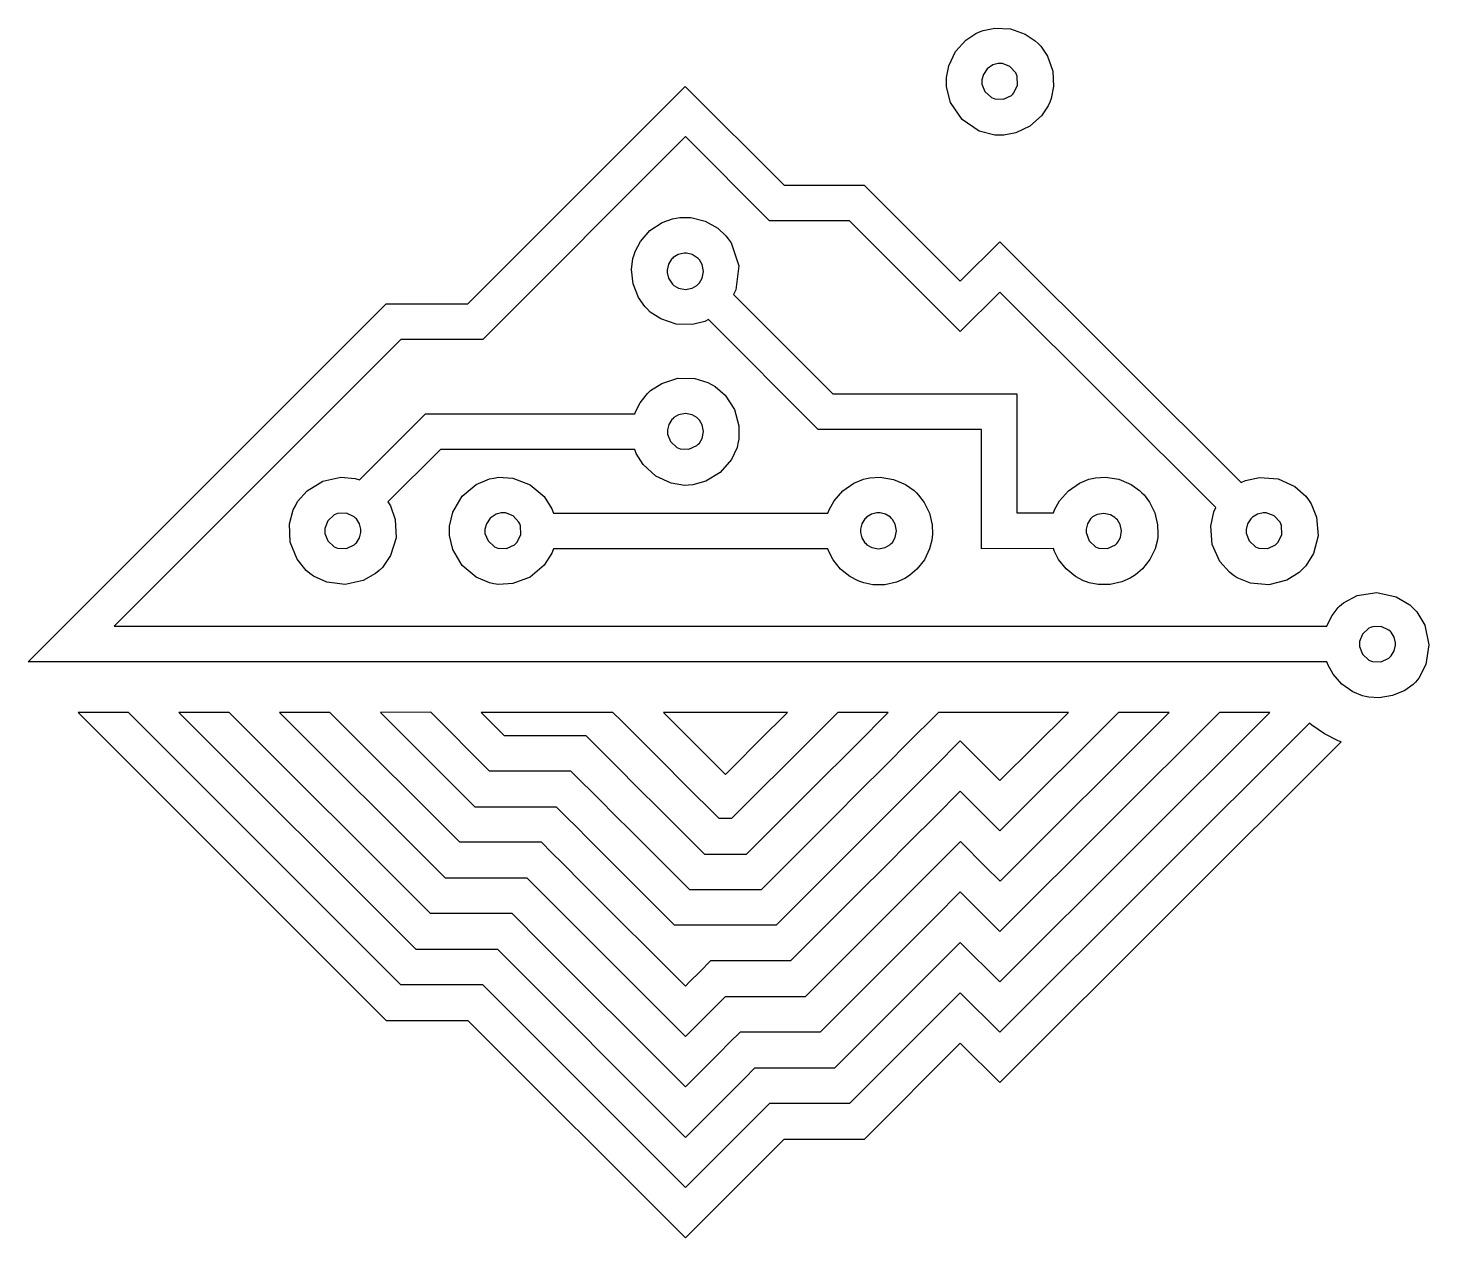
# Model space of a CAD drawing. Extents: x 0 to 5.98, y 0.01 to 5.17.
import ezdxf

# ---------------------------------------------------------------- set-up
doc = ezdxf.new("R2010")
doc.units = 0
doc.layers.get('0').update_dxf_attribs({"linetype": 'CONTINUOUS'})

msp = doc.modelspace()

# ---------------------------------------------------------------- linework, layer by layer
at = {"color": 0}
for points in [[(3.91732, 4.93793), (3.91732, 4.95475), (3.92736, 5.00515), (3.95589, 5.06526), (4.00049, 5.11464), (4.04324, 5.14324), (4.05875, 5.14963), (4.07428, 5.15608), (4.12468, 5.16607), (4.19114, 5.16271), (4.25385, 5.1404), (4.2966, 5.11182), (4.30849, 5.09993), (4.32032, 5.08811), (4.34885, 5.04536), (4.37121, 4.98264), (4.37457, 4.91618), (4.36458, 4.86572), (4.35818, 4.85021), (4.35172, 4.83469), (4.32314, 4.79199), (4.27376, 4.7474), (4.21365, 4.71886), (4.16325, 4.70876), (4.14649, 4.70876), (4.12414, 4.70876), (4.05724, 4.72678), (3.98443, 4.77593), (3.93528, 4.84874), (3.91732, 4.91564), (3.91732, 4.93793)], [(4.06917, 4.93793), (4.06917, 4.92731), (4.08208, 4.89524), (4.10943, 4.8699), (4.11664, 4.86692), (4.12381, 4.86393), (4.16103, 4.86253), (4.19488, 4.8781), (4.20042, 4.88357), (4.20589, 4.88911), (4.2214, 4.92296), (4.22, 4.96018), (4.21707, 4.96733), (4.21408, 4.97456), (4.18875, 5.00185), (4.15668, 5.01481), (4.14606, 5.01481), (4.13857, 5.01481), (4.1161, 5.00879), (4.09169, 4.99229), (4.07519, 4.96789), (4.06917, 4.94542), (4.06917, 4.93793)], [(5.91835, 2.37696), (5.90821, 2.36681), (5.8725, 2.34142), (5.8201, 2.31879), (5.76367, 2.30985), (5.71994, 2.31228), (5.70594, 2.31543), (5.69189, 2.31862), (5.65147, 2.33539), (5.60449, 2.36783), (5.567, 2.41097), (5.54585, 2.44928), (5.54113, 2.46283), (0, 2.46283), (0.131565, 2.59353), (1.5274, 3.98936), (1.87554, 3.98936), (2.80354, 4.91737), (3.22542, 4.4955), (3.56717, 4.4955), (3.977, 4.08626), (4.14551, 4.25478), (5.17513, 3.22771), (5.19314, 3.23639), (5.25353, 3.2494), (5.33231, 3.243), (5.40424, 3.21029), (5.45068, 3.1696), (5.46224, 3.15321), (5.47379, 3.13687), (5.49675, 3.07958), (5.50358, 3.00082), (5.48346, 2.92437), (5.45107, 2.87181), (5.4369, 2.85764), (5.42275, 2.84353), (5.37007, 2.81131), (5.29357, 2.79135), (5.21479, 2.79844), (5.15756, 2.82161), (5.14128, 2.83317), (5.12494, 2.84478), (5.08431, 2.89133), (5.05186, 2.96338), (5.04568, 3.04221), (5.05886, 3.10249), (5.0676, 3.1205), (4.14561, 4.04021), (3.977, 3.87147), (3.50478, 4.34375), (3.16303, 4.34375), (2.80404, 4.70313), (1.93946, 3.838), (1.59082, 3.838), (0.367622, 2.61469), (5.54113, 2.61469), (5.54389, 2.62278), (5.56304, 2.66064), (5.58871, 2.6945), (5.59478, 2.70053), (5.61083, 2.71485), (5.67008, 2.74522), (5.75379, 2.7584), (5.83658, 2.74035), (5.89399, 2.70654), (5.90918, 2.69135), (5.92432, 2.67622), (5.95811, 2.61882), (5.97618, 2.53603), (5.963, 2.45231), (5.93261, 2.39301), (5.91835, 2.37696)], [(4.06728, 2.94553), (4.06728, 3.45383), (3.37125, 3.45383), (2.9025, 3.92258), (2.88672, 3.91499), (2.83453, 3.90213), (2.76519, 3.90326), (2.69937, 3.92518), (2.65446, 3.95458), (2.64208, 3.96696), (2.63097, 3.97797), (2.60379, 4.01719), (2.581, 4.07487), (2.57443, 4.1365), (2.58029, 4.18381), (2.58501, 4.19868), (2.58968, 4.2136), (2.61208, 4.25569), (2.65283, 4.30236), (2.70464, 4.33643), (2.7494, 4.35292), (2.76481, 4.35553), (2.78017, 4.35818), (2.82785, 4.35753), (2.88807, 4.34267), (2.94206, 4.31222), (2.97715, 4.28), (2.9866, 4.26747), (2.99946, 4.25032), (3.03157, 4.15201), (3.01921, 4.04932), (3.00988, 4.03), (3.43375, 3.60612), (4.21875, 3.60612), (4.21875, 3.09825), (4.37418, 3.09825), (4.37896, 3.11182), (4.40028, 3.1499), (4.43782, 3.19276), (4.48486, 3.22504), (4.52528, 3.24175), (4.53928, 3.2449), (4.55322, 3.2481), (4.59685, 3.25054), (4.65321, 3.24175), (4.70562, 3.2194), (4.74138, 3.19422), (4.75157, 3.18408), (4.76074, 3.17507), (4.78418, 3.14382), (4.80675, 3.09782), (4.81847, 3.0479), (4.82021, 3.00885), (4.81885, 2.99604), (4.81743, 2.98329), (4.80746, 2.94547), (4.78537, 2.89925), (4.75358, 2.8591), (4.72396, 2.83356), (4.71311, 2.82667), (4.70221, 2.81982), (4.66639, 2.80419), (4.61643, 2.79286), (4.56515, 2.79286), (4.52675, 2.80024), (4.51465, 2.80447), (4.5025, 2.80875), (4.46799, 2.82721), (4.42811, 2.85932), (4.39638, 2.89953), (4.37831, 2.93419), (4.37418, 2.94635), (4.06728, 2.94553)], [(2.85856, 4.18272), (2.85499, 4.18647), (2.83356, 4.20003), (2.80903, 4.20622), (2.80387, 4.20622), (2.79872, 4.20628), (2.77403, 4.20053), (2.75244, 4.18739), (2.74881, 4.18371), (2.74511, 4.18007), (2.73199, 4.15842), (2.72624, 4.13379), (2.72629, 4.12858), (2.72635, 4.12343), (2.73258, 4.0989), (2.74615, 4.07753), (2.74989, 4.07394), (2.75515, 4.06868), (2.77533, 4.05713), (2.80425, 4.05149), (2.83317, 4.05713), (2.85335, 4.06868), (2.85867, 4.07394), (2.86393, 4.07926), (2.87543, 4.09944), (2.88103, 4.12836), (2.87537, 4.15733), (2.86382, 4.17746), (2.85856, 4.18272)], [(1.75917, 3.36908), (1.53554, 3.1454), (1.54628, 3.12869), (1.56662, 3.07069), (1.57004, 2.99208), (1.54676, 2.91694), (1.51232, 2.866), (1.49767, 2.85254), (1.48296, 2.83908), (1.42925, 2.80925), (1.35238, 2.79249), (1.27436, 2.80274), (1.21837, 2.82796), (1.20264, 2.84011), (1.18685, 2.85232), (1.14827, 2.90018), (1.11876, 2.97314), (1.11556, 3.05176), (1.13102, 3.11122), (1.14035, 3.12879), (1.14963, 3.14643), (1.19027, 3.19254), (1.25711, 3.23406), (1.33409, 3.25049), (1.39535, 3.24539), (1.41428, 3.23915), (1.69624, 3.52115), (2.58876, 3.52115), (2.59153, 3.52924), (2.61079, 3.56717), (2.6365, 3.60097), (2.64258, 3.60699), (2.65554, 3.62001), (2.70301, 3.65056), (2.77246, 3.67215), (2.84517, 3.6709), (2.89936, 3.65489), (2.91547, 3.646), (2.93153, 3.63715), (2.97401, 3.59999), (3.01394, 3.53922), (3.03288, 3.46903), (3.0325, 3.41254), (3.02849, 3.39458), (3.02442, 3.37668), (3.00043, 3.32557), (2.95307, 3.2704), (2.89085, 3.23281), (2.83649, 3.21756), (2.81814, 3.21647), (2.79975, 3.21544), (2.74403, 3.22433), (2.6779, 3.25456), (2.62451, 3.30393), (2.59483, 3.35194), (2.58876, 3.36925), (1.75917, 3.36908)], [(2.72738, 3.44499), (2.72738, 3.43431), (2.74035, 3.40224), (2.76768, 3.3769), (2.7749, 3.37392), (2.78207, 3.37099), (2.81939, 3.36963), (2.85325, 3.38525), (2.85872, 3.39074), (2.86399, 3.39606), (2.8756, 3.41618), (2.88118, 3.44504), (2.8756, 3.47396), (2.86399, 3.49408), (2.85872, 3.49935), (2.8534, 3.50467), (2.83328, 3.51628), (2.80442, 3.52186), (2.7755, 3.51628), (2.75537, 3.50467), (2.75011, 3.49935), (2.74642, 3.49582), (2.73318, 3.4745), (2.72726, 3.45236), (2.72726, 3.44499), (2.72738, 3.44499)], [(1.79753, 3.02149), (1.79753, 3.04139), (1.81179, 3.10101), (1.8514, 3.16883), (1.91157, 3.21929), (1.96799, 3.24337), (1.98762, 3.24669), (2.00722, 3.25006), (2.06842, 3.2461), (2.14193, 3.21847), (2.20182, 3.16769), (2.23514, 3.11615), (2.24175, 3.09739), (3.41237, 3.09739), (3.4171, 3.11094), (3.43832, 3.14925), (3.47586, 3.19228), (3.52285, 3.22467), (3.56326, 3.24137), (3.57731, 3.24451), (3.59131, 3.24772), (3.63499, 3.25011), (3.6914, 3.24126), (3.74382, 3.21875), (3.77951, 3.19342), (3.78971, 3.18321), (3.79889, 3.17421), (3.82238, 3.14296), (3.84494, 3.09694), (3.85678, 3.0471), (3.85851, 3.00803), (3.85715, 2.99517), (3.85574, 2.98242), (3.84576, 2.94461), (3.82368, 2.89833), (3.79189, 2.85818), (3.76232, 2.83257), (3.75142, 2.82568), (3.7405, 2.81885), (3.70464, 2.80317), (3.65468, 2.79183), (3.6034, 2.79189), (3.565, 2.79926), (3.5529, 2.8035), (3.54075, 2.80783), (3.50624, 2.82622), (3.46636, 2.8584), (3.43457, 2.89865), (3.4165, 2.93338), (3.41237, 2.94553), (2.24175, 2.94553), (2.23514, 2.92681), (2.20182, 2.87528), (2.14193, 2.82449), (2.06842, 2.79688), (2.00722, 2.79292), (1.98762, 2.79622), (1.96799, 2.79958), (1.91157, 2.82368), (1.8514, 2.87414), (1.81179, 2.94194), (1.79753, 3.00163), (1.79753, 3.02149)], [(1.39729, 3.07585), (1.39176, 3.08137), (1.35791, 3.0969), (1.32069, 3.09549), (1.31353, 3.0925), (1.30632, 3.08951), (1.27897, 3.06418), (1.26606, 3.03217), (1.26606, 3.02149), (1.26606, 3.01085), (1.27897, 2.97879), (1.30632, 2.95344), (1.31353, 2.95047), (1.32069, 2.94749), (1.35791, 2.94607), (1.39176, 2.96158), (1.39729, 2.96707), (1.40087, 2.97071), (1.41401, 2.99203), (1.41992, 3.01417), (1.41992, 3.02149), (1.41992, 3.02886), (1.41401, 3.05094), (1.40087, 3.07226), (1.39729, 3.07585)], [(1.94937, 3.02149), (1.94937, 3.01085), (1.96229, 2.97879), (1.98964, 2.9534), (1.99685, 2.95042), (2.00401, 2.94749), (2.04124, 2.94607), (2.07508, 2.96164), (2.08062, 2.96712), (2.0861, 2.97265), (2.10161, 3.00651), (2.10021, 3.04372), (2.09728, 3.05089), (2.09429, 3.05811), (2.06896, 3.08539), (2.03689, 3.09831), (2.02626, 3.09831), (2.01878, 3.09831), (1.99642, 3.09229), (1.97206, 3.07596), (1.95551, 3.05165), (1.94937, 3.02935), (1.94937, 3.02186), (1.94937, 3.02149)], [(3.57357, 2.96707), (3.57883, 2.96181), (3.59896, 2.95019), (3.62788, 2.94461), (3.65679, 2.95019), (3.67697, 2.96181), (3.68229, 2.96707), (3.68756, 2.97239), (3.69917, 2.99257), (3.70481, 3.02149), (3.69917, 3.0504), (3.68756, 3.07058), (3.68229, 3.07585), (3.67865, 3.07949), (3.65733, 3.09256), (3.63525, 3.09836), (3.62793, 3.09836), (3.62056, 3.09836), (3.59847, 3.09256), (3.57715, 3.07949), (3.57357, 3.07585), (3.56993, 3.07226), (3.55686, 3.05089), (3.551, 3.02886), (3.551, 3.02149), (3.551, 3.01417), (3.55686, 2.99208), (3.56993, 2.97071), (3.57357, 2.96707)], [(4.51346, 3.02186), (4.5134, 3.01411), (4.52636, 2.97917), (4.55365, 2.95383), (4.56087, 2.95085), (4.56803, 2.94786), (4.60531, 2.94646), (4.63917, 2.96203), (4.64469, 2.9675), (4.64953, 2.97293), (4.65994, 2.99289), (4.6645, 3.02111), (4.65847, 3.0491), (4.64703, 3.06847), (4.64193, 3.07357), (4.63678, 3.07872), (4.61729, 3.09006), (4.58931, 3.09597), (4.56104, 3.09125), (4.54113, 3.08074), (4.53581, 3.07585), (4.53222, 3.07226), (4.51926, 3.05111), (4.51346, 3.02919), (4.51346, 3.02186)], [(5.19656, 3.02186), (5.19656, 3.01124), (5.20947, 2.97922), (5.23671, 2.95389), (5.24393, 2.9509), (5.25108, 2.94792), (5.28825, 2.94646), (5.3221, 2.96192), (5.32764, 2.96739), (5.33311, 2.97287), (5.34874, 3.00663), (5.3475, 3.04383), (5.34457, 3.051), (5.34158, 3.05821), (5.3164, 3.08561), (5.28163, 3.09874), (5.27387, 3.09874), (5.26872, 3.09879), (5.24431, 3.09299), (5.22287, 3.07997), (5.21924, 3.07633), (5.2156, 3.07275), (5.20247, 3.05138), (5.19656, 3.02701), (5.19656, 3.02186)], [(5.81114, 2.5931), (5.80561, 2.59864), (5.77175, 2.61421), (5.73454, 2.61274), (5.72738, 2.60975), (5.72017, 2.60682), (5.69287, 2.58149), (5.6799, 2.54943), (5.6799, 2.53874), (5.6799, 2.5281), (5.69287, 2.4961), (5.72017, 2.47071), (5.72738, 2.46772), (5.73454, 2.46479), (5.77175, 2.46338), (5.80561, 2.47889), (5.81114, 2.48438), (5.81472, 2.48801), (5.82781, 2.50939), (5.83365, 2.53369), (5.83365, 2.53879), (5.83361, 2.54389), (5.82769, 2.56825), (5.81456, 2.58951), (5.81093, 2.5931), (5.81114, 2.5931)], [(5.46658, 2.20156), (4.14561, 0.883247), (3.977, 1.05187), (3.50478, 0.579699), (3.16303, 0.579699), (2.80404, 0.220649), (1.93946, 1.08572), (1.59082, 1.08572), (0.428982, 2.24761), (0.214247, 2.24761), (1.52794, 0.933865), (1.87603, 0.933865), (2.80404, 0.005859), (3.22592, 0.427789), (3.56771, 0.427789), (3.977, 0.837076), (4.14551, 0.668565), (5.60135, 2.12196), (5.58897, 2.12663), (5.53039, 2.15603), (5.47651, 2.19347), (5.46658, 2.2021), (5.46658, 2.20156)], [(0.643881, 2.24761), (1.65429, 1.2372), (2.00239, 1.2372), (2.80458, 0.435004), (3.05615, 0.686686), (3.10064, 0.731119), (3.44239, 0.731119), (3.86957, 1.15918), (3.977, 1.26655), (4.14572, 1.09782), (5.29731, 2.24761), (5.08231, 2.24761), (4.14583, 1.31261), (3.977, 1.48144), (3.86957, 1.37408), (3.76221, 1.26666), (3.37896, 0.883464), (3.03717, 0.883464), (2.99262, 0.838976), (2.94824, 0.794596), (2.80404, 0.650228), (2.15375, 1.30051), (2.10915, 1.345), (2.06467, 1.38949), (1.71669, 1.38949), (0.858561, 2.24761), (0.643881, 2.24761)], [(1.07346, 2.24761), (1.77968, 1.54135), (2.12804, 1.54135), (2.26144, 1.40793), (2.80447, 0.865018), (2.84125, 0.901856), (2.93024, 0.990831), (2.97467, 1.03532), (3.31646, 1.03532), (3.97738, 1.69624), (4.08479, 1.58886), (4.14638, 1.52729), (4.86762, 2.24761), (4.6524, 2.24761), (4.14606, 1.74197), (3.977, 1.91103), (3.86957, 1.80365), (3.76221, 1.69624), (3.65479, 1.58886), (3.54742, 1.48144), (3.25304, 1.18718), (2.91135, 1.18718), (2.86675, 1.14269), (2.82226, 1.09825), (2.80399, 1.07981), (2.36833, 1.51531), (2.27935, 1.60428), (2.23503, 1.64876), (2.19054, 1.69325), (1.8425, 1.69325), (1.28814, 2.24761), (1.07346, 2.24761)], [(1.50304, 2.24761), (1.90554, 1.84511), (2.25304, 1.84511), (2.29753, 1.80063), (2.34196, 1.75613), (2.38644, 1.71164), (2.47542, 1.62272), (2.75667, 1.34147), (3.19228, 1.34147), (3.44054, 1.58886), (3.87011, 2.01844), (3.977, 2.12582), (4.14615, 1.95665), (4.43782, 2.24761), (3.88406, 2.24761), (3.86957, 2.23324), (3.76221, 2.12582), (3.65479, 2.01844), (3.54742, 1.91103), (3.44054, 1.80365), (3.12782, 1.49094), (2.82249, 1.49094), (2.5829, 1.73053), (2.49397, 1.8195), (2.44949, 1.86393), (2.31603, 1.9974), (1.96832, 1.9974), (1.71772, 2.24804), (1.50304, 2.24761)], [(2.66461, 2.07835), (2.62011, 2.12283), (2.57596, 2.16732), (2.53114, 2.21126), (2.49533, 2.24707), (1.93283, 2.24707), (2.03157, 2.14833), (2.37956, 2.14833), (2.46853, 2.05935), (2.51303, 2.01492), (2.602, 1.92594), (2.69092, 1.83697), (2.88574, 1.64231), (3.06467, 1.64231), (3.22553, 1.80311), (3.3329, 1.91054), (3.54769, 2.12532), (3.65511, 2.23269), (3.6696, 2.24707), (3.45449, 2.24707), (3.44054, 2.23324), (3.22575, 2.01844), (3.11762, 1.91103), (3.00146, 1.7946), (2.94835, 1.7946), (2.79801, 1.94476), (2.70904, 2.03418), (2.66461, 2.07835)], [(2.97487, 1.98281), (3.01042, 2.01844), (3.11762, 2.12582), (3.23947, 2.24761), (2.71012, 2.24761), (2.72749, 2.23019), (2.90543, 2.05231), (2.97487, 1.98281)]]:
    msp.add_lwpolyline(points, close=True, dxfattribs=at)

doc.saveas('drawing.dxf')
